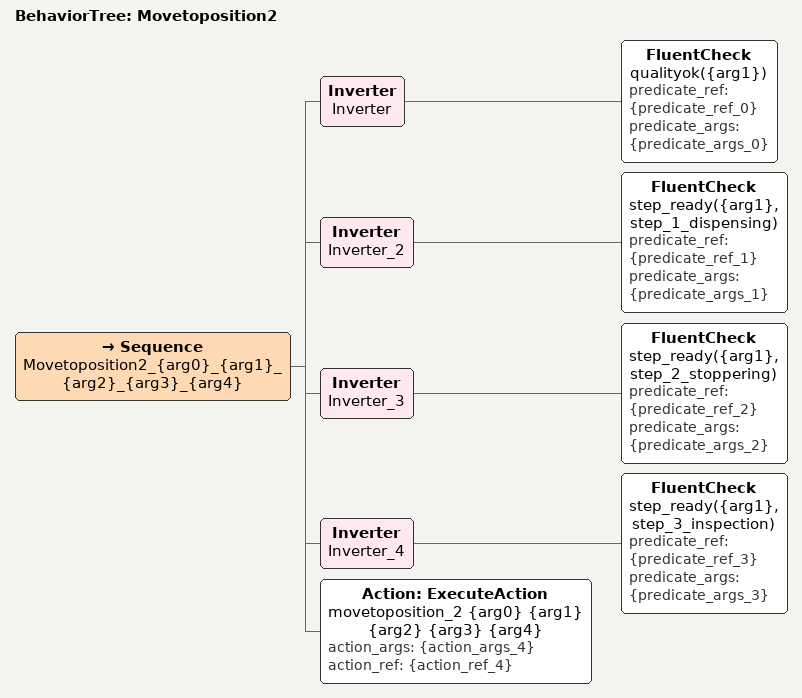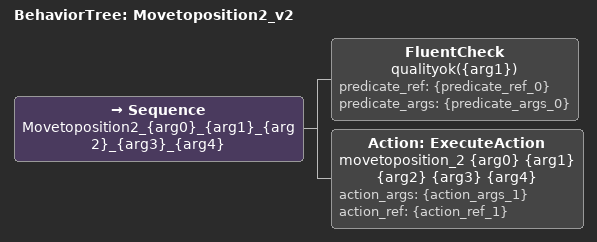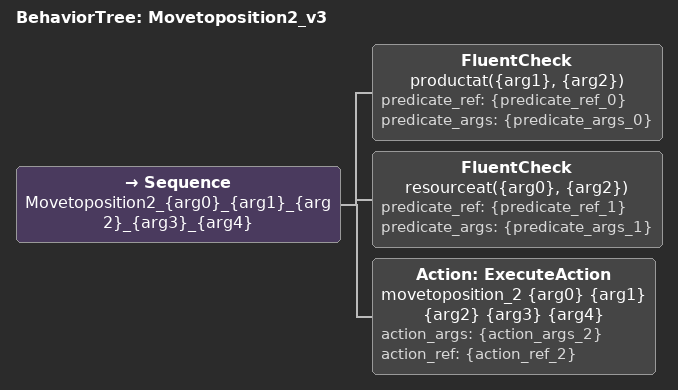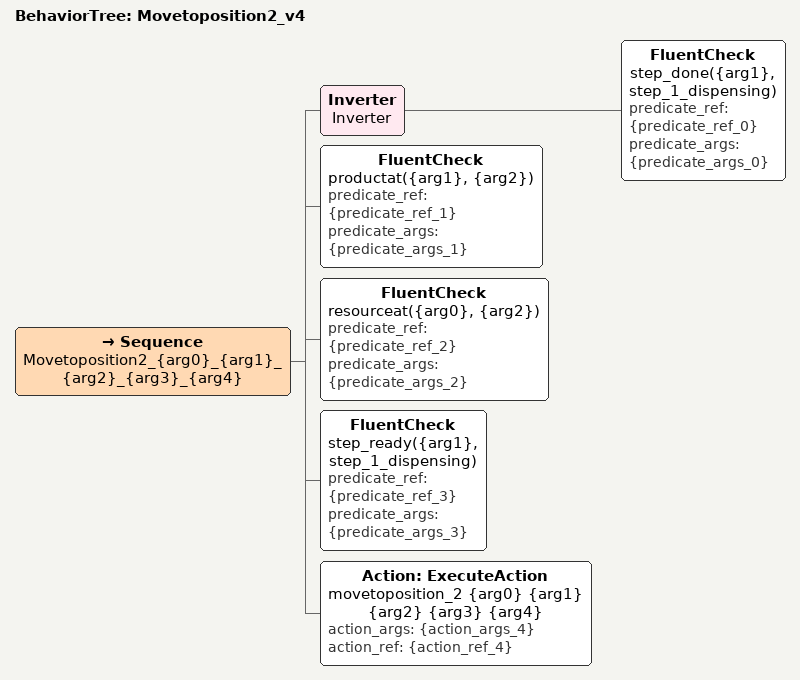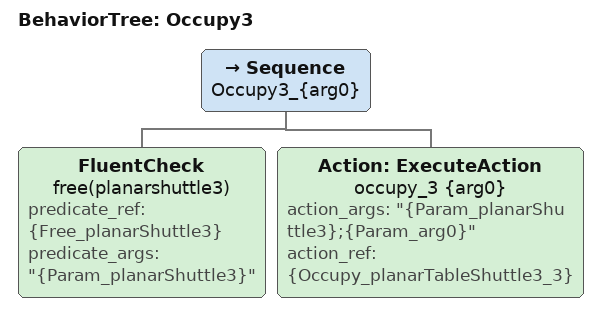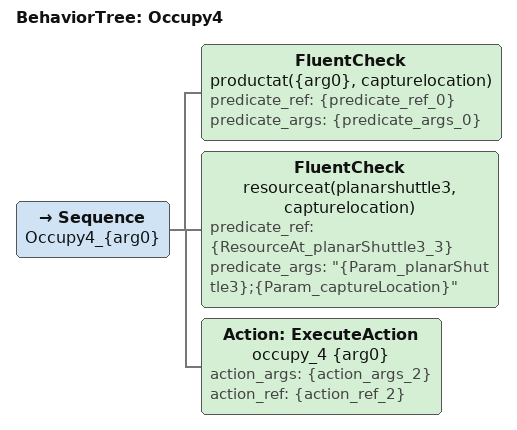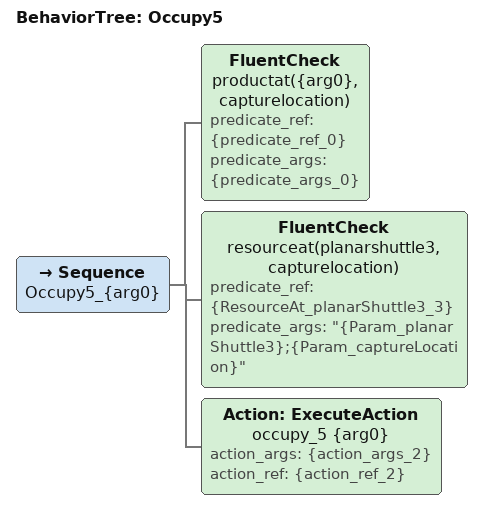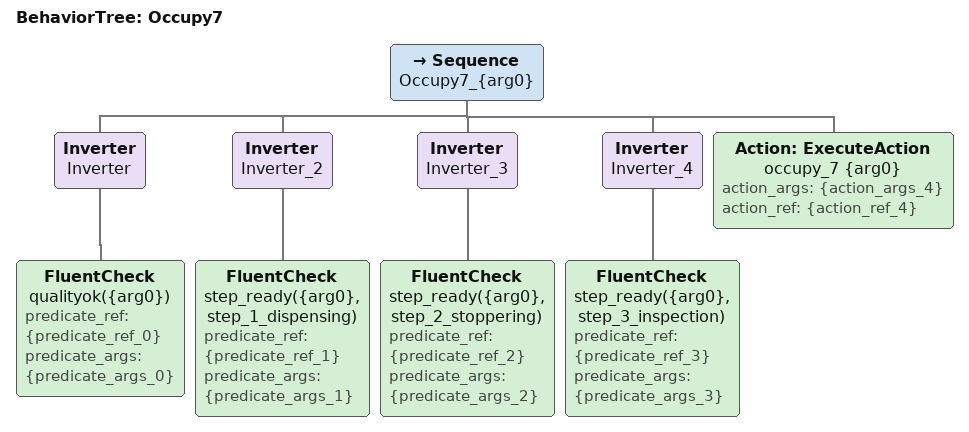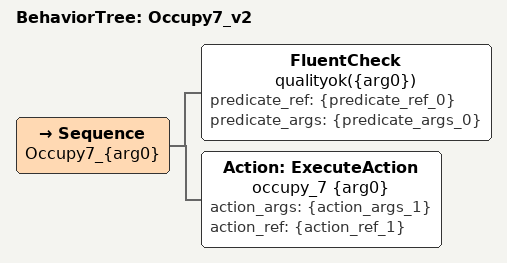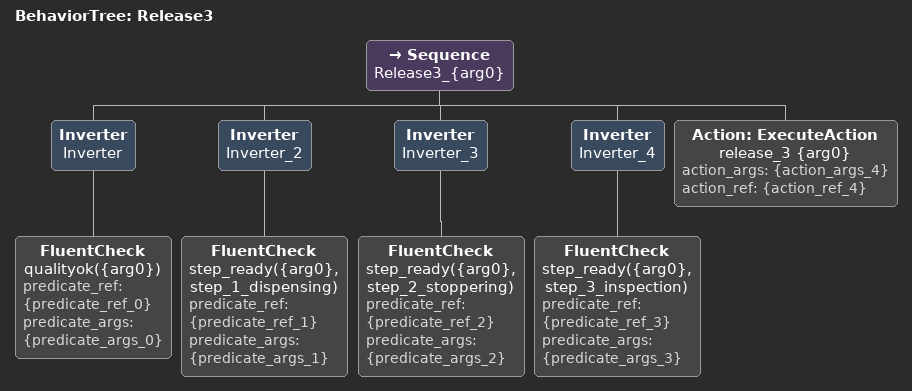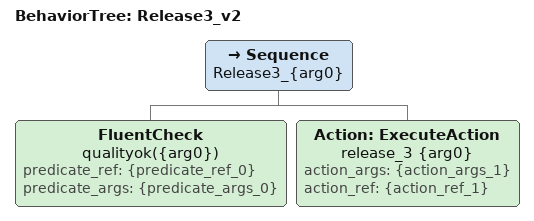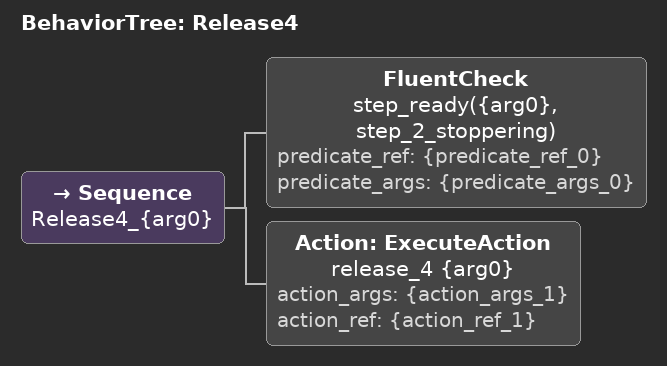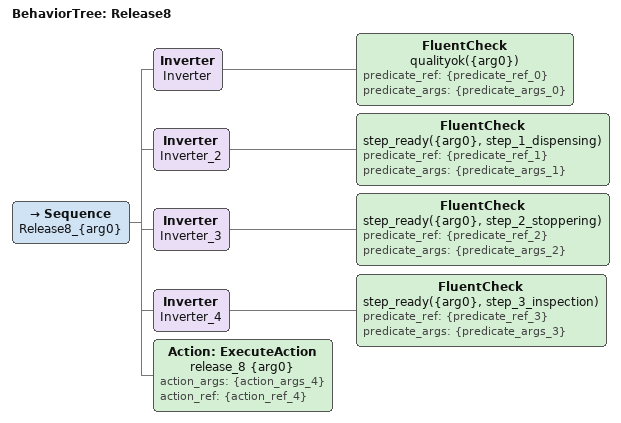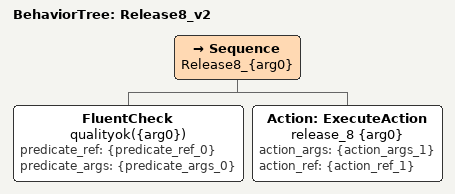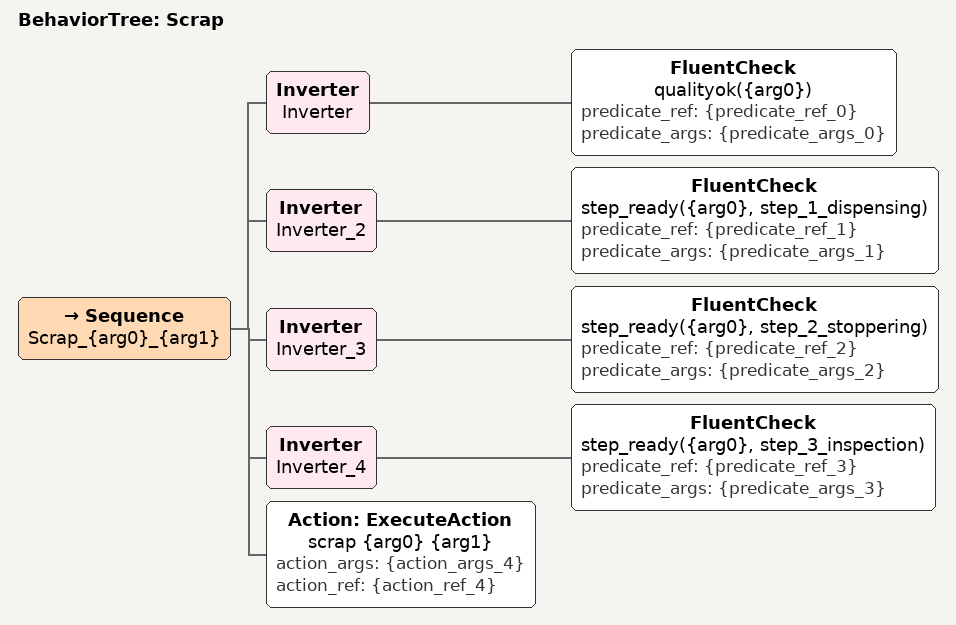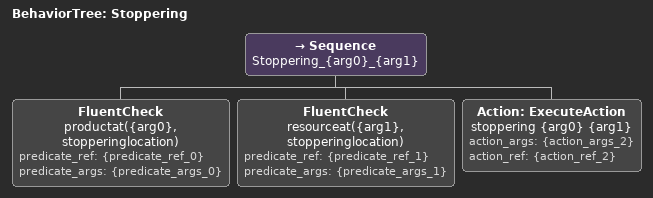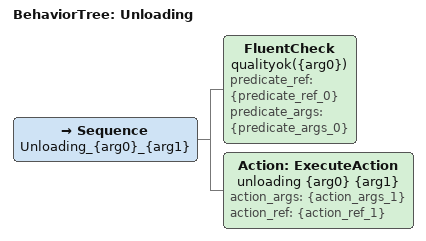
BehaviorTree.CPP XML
<BehaviorTree ID="Movetoposition2">
  <Sequence name="Movetoposition2_{arg0}_{arg1}_{arg2}_{arg3}_{arg4}">
    <Inverter name="Inverter">
      <FluentCheck name="qualityok({arg1})" predicate_ref="{predicate_ref_0}" predicate_args="{predicate_args_0}"/>
    </Inverter>
    <Inverter name="Inverter_2">
      <FluentCheck name="step_ready({arg1}, step_1_dispensing)" predicate_ref="{predicate_ref_1}" predicate_args="{predicate_args_1}"/>
    </Inverter>
    <Inverter name="Inverter_3">
      <FluentCheck name="step_ready({arg1}, step_2_stoppering)" predicate_ref="{predicate_ref_2}" predicate_args="{predicate_args_2}"/>
    </Inverter>
    <Inverter name="Inverter_4">
      <FluentCheck name="step_ready({arg1}, step_3_inspection)" predicate_ref="{predicate_ref_3}" predicate_args="{predicate_args_3}"/>
    </Inverter>
    <Action ID="ExecuteAction" name="movetoposition_2 {arg0} {arg1} {arg2} {arg3} {arg4}" action_args="{action_args_4}" action_ref="{action_ref_4}"/>
  </Sequence>
</BehaviorTree>

<BehaviorTree ID="Movetoposition2_v2">
  <Sequence name="Movetoposition2_{arg0}_{arg1}_{arg2}_{arg3}_{arg4}">
    <FluentCheck name="qualityok({arg1})" predicate_ref="{predicate_ref_0}" predicate_args="{predicate_args_0}"/>
    <Action ID="ExecuteAction" name="movetoposition_2 {arg0} {arg1} {arg2} {arg3} {arg4}" action_args="{action_args_1}" action_ref="{action_ref_1}"/>
  </Sequence>
</BehaviorTree>

<BehaviorTree ID="Movetoposition2_v3">
  <Sequence name="Movetoposition2_{arg0}_{arg1}_{arg2}_{arg3}_{arg4}">
    <FluentCheck name="productat({arg1}, {arg2})" predicate_ref="{predicate_ref_0}" predicate_args="{predicate_args_0}"/>
    <FluentCheck name="resourceat({arg0}, {arg2})" predicate_ref="{predicate_ref_1}" predicate_args="{predicate_args_1}"/>
    <Action ID="ExecuteAction" name="movetoposition_2 {arg0} {arg1} {arg2} {arg3} {arg4}" action_args="{action_args_2}" action_ref="{action_ref_2}"/>
  </Sequence>
</BehaviorTree>

<BehaviorTree ID="Movetoposition2_v4">
  <Sequence name="Movetoposition2_{arg0}_{arg1}_{arg2}_{arg3}_{arg4}">
    <Inverter name="Inverter">
      <FluentCheck name="step_done({arg1}, step_1_dispensing)" predicate_ref="{predicate_ref_0}" predicate_args="{predicate_args_0}"/>
    </Inverter>
    <FluentCheck name="productat({arg1}, {arg2})" predicate_ref="{predicate_ref_1}" predicate_args="{predicate_args_1}"/>
    <FluentCheck name="resourceat({arg0}, {arg2})" predicate_ref="{predicate_ref_2}" predicate_args="{predicate_args_2}"/>
    <FluentCheck name="step_ready({arg1}, step_1_dispensing)" predicate_ref="{predicate_ref_3}" predicate_args="{predicate_args_3}"/>
    <Action ID="ExecuteAction" name="movetoposition_2 {arg0} {arg1} {arg2} {arg3} {arg4}" action_args="{action_args_4}" action_ref="{action_ref_4}"/>
  </Sequence>
</BehaviorTree>

<BehaviorTree ID="Occupy3">
  <Sequence name="Occupy3_{arg0}">
    <FluentCheck name="free(planarshuttle3)" predicate_ref="{Free_planarShuttle3}" predicate_args="&quot;{Param_planarShuttle3}&quot;"/>
    <Action ID="ExecuteAction" name="occupy_3 {arg0}" action_args="&quot;{Param_planarShuttle3};{Param_arg0}&quot;" action_ref="{Occupy_planarTableShuttle3_3}"/>
  </Sequence>
</BehaviorTree>

<BehaviorTree ID="Occupy4">
  <Sequence name="Occupy4_{arg0}">
    <FluentCheck name="productat({arg0}, capturelocation)" predicate_ref="{predicate_ref_0}" predicate_args="{predicate_args_0}"/>
    <FluentCheck name="resourceat(planarshuttle3, capturelocation)" predicate_ref="{ResourceAt_planarShuttle3_3}" predicate_args="&quot;{Param_planarShuttle3};{Param_captureLocation}&quot;"/>
    <Action ID="ExecuteAction" name="occupy_4 {arg0}" action_args="{action_args_2}" action_ref="{action_ref_2}"/>
  </Sequence>
</BehaviorTree>

<BehaviorTree ID="Occupy5">
  <Sequence name="Occupy5_{arg0}">
    <FluentCheck name="productat({arg0}, capturelocation)" predicate_ref="{predicate_ref_0}" predicate_args="{predicate_args_0}"/>
    <FluentCheck name="resourceat(planarshuttle3, capturelocation)" predicate_ref="{ResourceAt_planarShuttle3_3}" predicate_args="&quot;{Param_planarShuttle3};{Param_captureLocation}&quot;"/>
    <Action ID="ExecuteAction" name="occupy_5 {arg0}" action_args="{action_args_2}" action_ref="{action_ref_2}"/>
  </Sequence>
</BehaviorTree>

<BehaviorTree ID="Occupy7">
  <Sequence name="Occupy7_{arg0}">
    <Inverter name="Inverter">
      <FluentCheck name="qualityok({arg0})" predicate_ref="{predicate_ref_0}" predicate_args="{predicate_args_0}"/>
    </Inverter>
    <Inverter name="Inverter_2">
      <FluentCheck name="step_ready({arg0}, step_1_dispensing)" predicate_ref="{predicate_ref_1}" predicate_args="{predicate_args_1}"/>
    </Inverter>
    <Inverter name="Inverter_3">
      <FluentCheck name="step_ready({arg0}, step_2_stoppering)" predicate_ref="{predicate_ref_2}" predicate_args="{predicate_args_2}"/>
    </Inverter>
    <Inverter name="Inverter_4">
      <FluentCheck name="step_ready({arg0}, step_3_inspection)" predicate_ref="{predicate_ref_3}" predicate_args="{predicate_args_3}"/>
    </Inverter>
    <Action ID="ExecuteAction" name="occupy_7 {arg0}" action_args="{action_args_4}" action_ref="{action_ref_4}"/>
  </Sequence>
</BehaviorTree>

<BehaviorTree ID="Occupy7_v2">
  <Sequence name="Occupy7_{arg0}">
    <FluentCheck name="qualityok({arg0})" predicate_ref="{predicate_ref_0}" predicate_args="{predicate_args_0}"/>
    <Action ID="ExecuteAction" name="occupy_7 {arg0}" action_args="{action_args_1}" action_ref="{action_ref_1}"/>
  </Sequence>
</BehaviorTree>

<BehaviorTree ID="Release3">
  <Sequence name="Release3_{arg0}">
    <Inverter name="Inverter">
      <FluentCheck name="qualityok({arg0})" predicate_ref="{predicate_ref_0}" predicate_args="{predicate_args_0}"/>
    </Inverter>
    <Inverter name="Inverter_2">
      <FluentCheck name="step_ready({arg0}, step_1_dispensing)" predicate_ref="{predicate_ref_1}" predicate_args="{predicate_args_1}"/>
    </Inverter>
    <Inverter name="Inverter_3">
      <FluentCheck name="step_ready({arg0}, step_2_stoppering)" predicate_ref="{predicate_ref_2}" predicate_args="{predicate_args_2}"/>
    </Inverter>
    <Inverter name="Inverter_4">
      <FluentCheck name="step_ready({arg0}, step_3_inspection)" predicate_ref="{predicate_ref_3}" predicate_args="{predicate_args_3}"/>
    </Inverter>
    <Action ID="ExecuteAction" name="release_3 {arg0}" action_args="{action_args_4}" action_ref="{action_ref_4}"/>
  </Sequence>
</BehaviorTree>

<BehaviorTree ID="Release3_v2">
  <Sequence name="Release3_{arg0}">
    <FluentCheck name="qualityok({arg0})" predicate_ref="{predicate_ref_0}" predicate_args="{predicate_args_0}"/>
    <Action ID="ExecuteAction" name="release_3 {arg0}" action_args="{action_args_1}" action_ref="{action_ref_1}"/>
  </Sequence>
</BehaviorTree>

<BehaviorTree ID="Release4">
  <Sequence name="Release4_{arg0}">
    <FluentCheck name="step_ready({arg0}, step_2_stoppering)" predicate_ref="{predicate_ref_0}" predicate_args="{predicate_args_0}"/>
    <Action ID="ExecuteAction" name="release_4 {arg0}" action_args="{action_args_1}" action_ref="{action_ref_1}"/>
  </Sequence>
</BehaviorTree>

<BehaviorTree ID="Release8">
  <Sequence name="Release8_{arg0}">
    <Inverter name="Inverter">
      <FluentCheck name="qualityok({arg0})" predicate_ref="{predicate_ref_0}" predicate_args="{predicate_args_0}"/>
    </Inverter>
    <Inverter name="Inverter_2">
      <FluentCheck name="step_ready({arg0}, step_1_dispensing)" predicate_ref="{predicate_ref_1}" predicate_args="{predicate_args_1}"/>
    </Inverter>
    <Inverter name="Inverter_3">
      <FluentCheck name="step_ready({arg0}, step_2_stoppering)" predicate_ref="{predicate_ref_2}" predicate_args="{predicate_args_2}"/>
    </Inverter>
    <Inverter name="Inverter_4">
      <FluentCheck name="step_ready({arg0}, step_3_inspection)" predicate_ref="{predicate_ref_3}" predicate_args="{predicate_args_3}"/>
    </Inverter>
    <Action ID="ExecuteAction" name="release_8 {arg0}" action_args="{action_args_4}" action_ref="{action_ref_4}"/>
  </Sequence>
</BehaviorTree>

<BehaviorTree ID="Release8_v2">
  <Sequence name="Release8_{arg0}">
    <FluentCheck name="qualityok({arg0})" predicate_ref="{predicate_ref_0}" predicate_args="{predicate_args_0}"/>
    <Action ID="ExecuteAction" name="release_8 {arg0}" action_args="{action_args_1}" action_ref="{action_ref_1}"/>
  </Sequence>
</BehaviorTree>

<BehaviorTree ID="Scrap">
  <Sequence name="Scrap_{arg0}_{arg1}">
    <Inverter name="Inverter">
      <FluentCheck name="qualityok({arg0})" predicate_ref="{predicate_ref_0}" predicate_args="{predicate_args_0}"/>
    </Inverter>
    <Inverter name="Inverter_2">
      <FluentCheck name="step_ready({arg0}, step_1_dispensing)" predicate_ref="{predicate_ref_1}" predicate_args="{predicate_args_1}"/>
    </Inverter>
    <Inverter name="Inverter_3">
      <FluentCheck name="step_ready({arg0}, step_2_stoppering)" predicate_ref="{predicate_ref_2}" predicate_args="{predicate_args_2}"/>
    </Inverter>
    <Inverter name="Inverter_4">
      <FluentCheck name="step_ready({arg0}, step_3_inspection)" predicate_ref="{predicate_ref_3}" predicate_args="{predicate_args_3}"/>
    </Inverter>
    <Action ID="ExecuteAction" name="scrap {arg0} {arg1}" action_args="{action_args_4}" action_ref="{action_ref_4}"/>
  </Sequence>
</BehaviorTree>

<BehaviorTree ID="Stoppering">
  <Sequence name="Stoppering_{arg0}_{arg1}">
    <FluentCheck name="productat({arg0}, stopperinglocation)" predicate_ref="{predicate_ref_0}" predicate_args="{predicate_args_0}"/>
    <FluentCheck name="resourceat({arg1}, stopperinglocation)" predicate_ref="{predicate_ref_1}" predicate_args="{predicate_args_1}"/>
    <Action ID="ExecuteAction" name="stoppering {arg0} {arg1}" action_args="{action_args_2}" action_ref="{action_ref_2}"/>
  </Sequence>
</BehaviorTree>

<BehaviorTree ID="Unloading">
  <Sequence name="Unloading_{arg0}_{arg1}">
    <FluentCheck name="qualityok({arg0})" predicate_ref="{predicate_ref_0}" predicate_args="{predicate_args_0}"/>
    <Action ID="ExecuteAction" name="unloading {arg0} {arg1}" action_args="{action_args_1}" action_ref="{action_ref_1}"/>
  </Sequence>
</BehaviorTree>
